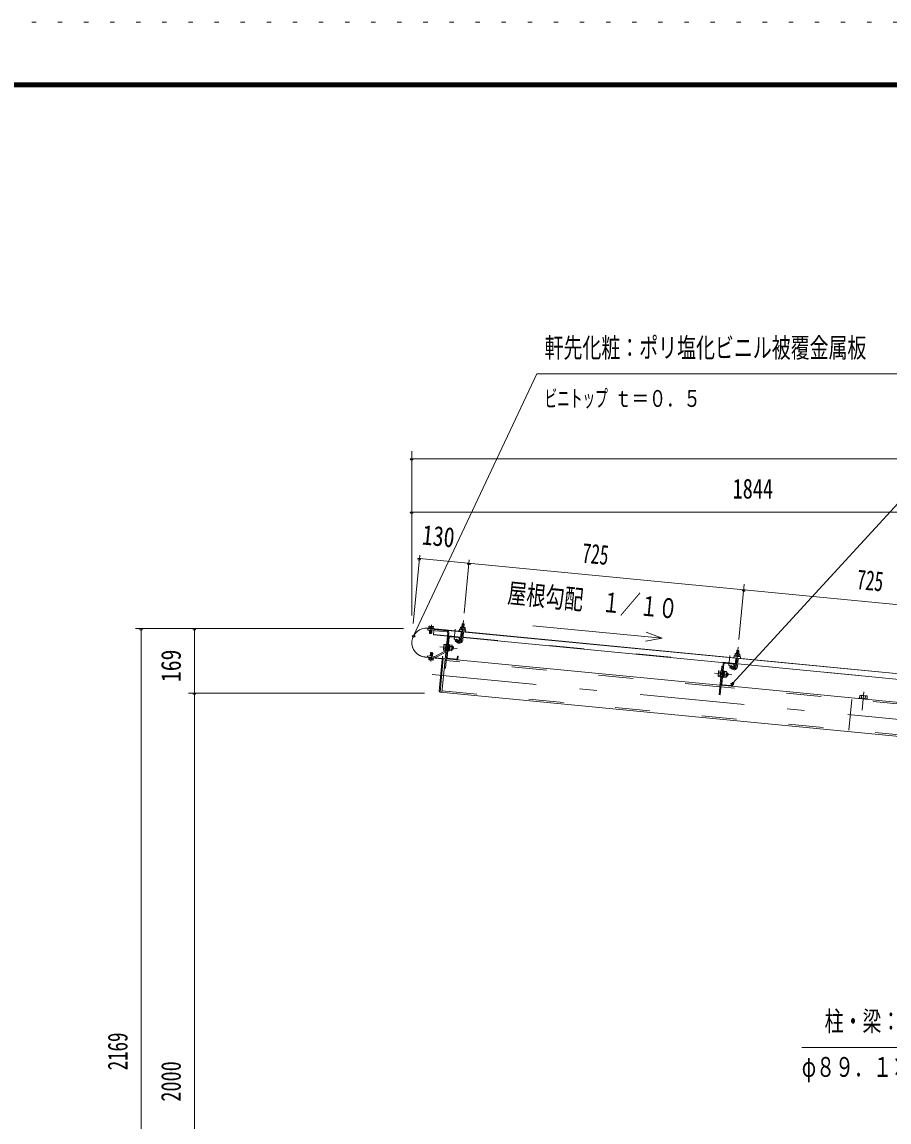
# Model space of a CAD drawing. Units: millimetres, scale not verified. Extents: x -33157 to 33170, y -14700 to 14700.
# Drawn here: x 12380 to 20352, y 4590 to 14700 of the extents above; entities that cross this region are included whole.
import ezdxf
from ezdxf.enums import TextEntityAlignment as Align

# ---------------------------------------------------------------- set-up
doc = ezdxf.new("R2010")
doc.units = ezdxf.units.MM
doc.header["$LTSCALE"] = 80
for name, pattern in [('USER2', [10, 4, -6]), ('USER3', [24, 12, -5, 2, -5]), ('USER4', [3, 0.5, -2.5])]:
    doc.linetypes.add(name, pattern=pattern)
for name, color, linetype, lineweight in [('0-6_2-02BOLD', 7, 'Continuous', 18), ('0-7_2-12HIDDEN', 3, 'USER2', 18), ('0-8_2-22CENTER', 3, 'USER3', 18), ('0-9_2-42THIN', 4, 'Continuous', 18), ('0-A_2-52DIM', 3, 'Continuous', 18), ('0-C_F-F1PAPER', 5, 'Continuous', 18), ('0-D_F-E_J_ADD', 5, 'USER4', 18)]:
    doc.layers.add(name, color=color, linetype=linetype, lineweight=lineweight)
doc.styles.add('ＭＳ ゴシック', font='')
doc.styles.get('ＭＳ ゴシック').set_extended_font_data('MS Gothic')

msp = doc.modelspace()

# ---------------------------------------------------------------- linework, layer by layer
at = {"layer": '0-6_2-02BOLD'}
for p, q in [((21603.21, 8598.56), (16110.15, 9127.48)), ((16130.01, 9125.56), (16129.53, 9120.5)), ((16131.11, 9132.83), (16132.28, 9145.01)), ((16150.43, 9118.49), (16150.92, 9123.55)), ((16151.23, 9130.92), (16152.39, 9143.09)), ((16162.44, 9142.14), (16161.29, 9129.96)), ((16167.84, 9116.81), (16168.34, 9121.87)), ((16168.17, 9120.14), (21603.03, 8596.82)), ((16420.2, 9117.31), (16421.91, 9135.15)), ((16446.8, 9165.51), (16425.9, 9167.53)), ((16444.54, 9132.98), (16442.82, 9115.13)), ((16146.97, 9082.1), (16126.07, 9084.09)), ((16294.32, 9086.36), (16241.5, 8537.81)), ((16294.31, 9086.35), (16278.83, 8925.66)), ((16288.16, 9022.43), (16299.3, 9021.36)), ((16307.16, 9044.52), (16289.18, 8857.77)), ((16414.15, 9045.47), (16302.66, 9056.2)), ((16395.49, 9041.63), (16313.28, 9049.55)), ((16406.11, 9034.98), (16403.83, 9011.29)), ((16419.01, 9095.98), (16411.61, 9019.12)), ((16436.29, 9056.39), (16415.39, 9058.41)), ((16432.52, 9017.1), (16439.91, 9093.97)), ((18939.96, 8802.25), (16435.05, 9043.45)), ((16275.55, 8920.71), (16177.43, 8868.13)), ((16182.72, 8858.25), (16277.23, 8908.91)), ((16274.47, 8938.64), (16257.74, 8940.25)), ((16260.26, 8966.4), (16276.99, 8964.79)), ((16302.93, 8942.07), (16310.57, 8948.36)), ((16311.24, 8955.33), (16303.6, 8949.04)), ((16329.53, 8933.34), (16309.31, 8935.29)), ((16311.83, 8961.43), (16332.05, 8959.49)), ((16338.84, 8931.58), (16341.52, 8959.44)), ((16084.63, 8862.35), (16242.1, 8847.2)), ((16242.27, 8848.93), (16084.79, 8864.1)), ((16132.22, 8852.13), (16131.06, 8839.96)), ((16151.17, 8838.04), (16152.33, 8850.22)), ((16282.53, 8847.16), (18797.21, 8605.03)), ((16294.22, 8851.66), (16376.44, 8843.75)), ((18815, 8614.56), (18832.98, 8801.3)), ((18839.09, 8806.34), (18921.31, 8798.41)), ((18937.43, 8775.9), (18944.83, 8852.77)), ((18962.11, 8813.17), (18941.21, 8815.19)), ((18946.02, 8874.1), (18947.73, 8891.95)), ((18965.73, 8850.75), (18958.33, 8773.89)), ((21465.78, 8559.04), (18960.87, 8800.24)), ((18970.36, 8889.77), (18968.64, 8871.92)), ((18800.29, 8695.43), (18783.56, 8697.04)), ((18786.07, 8723.19), (18802.8, 8721.58)), ((18813.99, 8779.21), (18825.13, 8778.14)), ((18836.39, 8705.15), (18828.75, 8698.85)), ((18829.42, 8705.82), (18837.06, 8712.12)), ((18832.03, 8732.99), (18839.01, 8732.32)), ((18837.64, 8718.22), (18857.86, 8716.28)), ((18859.13, 8729.35), (18838.91, 8731.3)), ((18861.14, 8724.91), (18859.13, 8729.35)), ((18808.35, 8603.95), (21323.02, 8361.82)), ((18902.26, 8600.54), (18820.04, 8608.45)), ((18826.57, 8676.2), (18820.99, 8676.74)), ((18835.13, 8692.07), (18855.34, 8690.13)), ((18857.69, 8689.04), (18864.65, 8688.36)), ((16224.08, 8539.49), (21548.15, 8026.85)), ((20100.39, 8508.01), (20098.34, 8486.77)), ((20132.54, 8483.48), (20134.59, 8504.72))]:
    msp.add_line(p, q, dxfattribs=at)
for points in [[(16110.32, 9129.22), (16273.02, 9113.55), (16272.85, 9111.81)], [(16289.09, 9105.14), (16112.11, 9122.18), (16111.03, 9111.03), (16288.02, 9093.99)], [(16162.44, 9142.14), (16159.57, 9144.18), (16125.42, 9147.44), (16122.22, 9145.98), (16121.05, 9133.79)], [(16128.47, 9109.35), (16126.07, 9084.09), (16129.22, 9080.28), (16143.16, 9078.95), (16146.97, 9082.1), (16149.37, 9107.34)], [(16291.36, 9055.7), (16163.15, 9068.04), (16166.77, 9105.66)], [(16454.14, 9114.05), (16455.85, 9131.89), (16452.99, 9133.93), (16413.8, 9137.71), (16410.6, 9136.25), (16408.88, 9118.41)], [(16422.94, 9136.83), (16425.9, 9167.53), (16427.81, 9169.1), (16445.23, 9167.43), (16446.8, 9165.51), (16443.85, 9134.81)], [(16305.46, 9085.29), (16274.15, 8760.06), (16263, 8761.14)], [(16397.13, 9012.52), (16374.91, 9028.37), (16362.72, 9011.27), (16384.94, 8995.42)], [(16403.83, 9011.29), (16398.25, 9011.83), (16400.53, 9035.52)], [(16154.54, 8869.15), (16157.37, 8898.96), (16136.48, 8900.95), (16133.62, 8871.16)], [(16136.48, 8900.95), (16140.29, 8904.1), (16154.22, 8902.77), (16157.37, 8898.96)], [(16278.25, 8977.87), (16261.51, 8979.48), (16258.68, 8975.51), (16254.46, 8931.62), (16256.47, 8927.18), (16273.21, 8925.57)], [(16278.45, 8921.57), (16272.88, 8922.11), (16278.58, 8981.33), (16284.16, 8980.8)], [(16295.17, 8919.96), (16300.75, 8919.42), (16306.45, 8978.64), (16300.88, 8979.18)], [(16306.21, 8976.21), (16313.18, 8975.53), (16307.96, 8921.19), (16300.98, 8921.86)], [(16308.05, 8922.21), (16328.27, 8920.26), (16331.1, 8924.23), (16335.33, 8968.13), (16333.31, 8972.56), (16313.09, 8974.51)], [(16334.56, 8960.11), (16341.52, 8959.44), (16346.25, 8953.72), (16344.56, 8936.29), (16338.84, 8931.58), (16331.88, 8932.25)], [(18948.76, 8893.61), (18951.72, 8924.31), (18972.62, 8922.31), (18969.67, 8891.6)], [(18951.72, 8924.31), (18953.63, 8925.89), (18971.05, 8924.22), (18972.62, 8922.31)], [(16173.46, 8867.33), (16109.26, 8873.51), (16108.18, 8862.35), (16172.38, 8856.18)], [(16162.39, 8849.26), (16161.23, 8837.08), (16158.01, 8835.61), (16123.87, 8838.87), (16120.99, 8840.92), (16122.15, 8853.1)], [(16271.39, 8848.23), (16253.97, 8849.91), (16224.08, 8539.49), (16214.63, 8550.95), (16242.51, 8840.47), (16253.97, 8849.91)], [(16247.83, 8851.92), (16249.33, 8867.6), (16247.6, 8867.76), (16246.09, 8852.08)], [(16382.55, 8848.78), (16384.83, 8872.47), (16390.41, 8871.94), (16388.13, 8848.25)], [(18827.4, 8801.83), (18799.96, 8516.85), (18788.82, 8517.93), (18813.98, 8779.22)], [(18979.95, 8870.83), (18981.67, 8888.68), (18978.8, 8890.72), (18939.62, 8894.5), (18936.41, 8893.04), (18934.7, 8875.19)], [(18804.06, 8734.65), (18787.33, 8736.27), (18784.5, 8732.3), (18780.27, 8688.4), (18782.29, 8683.97), (18799.02, 8682.35)], [(18804.26, 8678.35), (18798.69, 8678.89), (18804.4, 8738.12), (18809.97, 8737.58)], [(18826.57, 8676.2), (18832.27, 8735.43), (18826.69, 8735.97)], [(18839.01, 8732.32), (18833.76, 8677.98), (18826.8, 8678.65)], [(18861.14, 8724.91), (18856.92, 8681.02), (18854.09, 8677.05), (18833.87, 8679)], [(18860.37, 8716.9), (18867.33, 8716.23), (18864.65, 8688.36), (18870.38, 8693.08), (18872.07, 8710.5), (18867.33, 8716.23)], [(18922.95, 8769.31), (18900.73, 8785.15), (18888.54, 8768.06), (18910.76, 8752.21)], [(18926.35, 8792.31), (18924.07, 8768.62), (18929.64, 8768.08), (18931.93, 8791.76)], [(18913.95, 8605.03), (18916.23, 8628.72), (18910.64, 8629.25), (18908.37, 8605.57)], [(20081.25, 8488.42), (20083.29, 8509.66), (20089.04, 8512.28), (20146.53, 8506.74), (20151.69, 8503.07), (20149.64, 8481.83)], [(20151.35, 8474.63), (20152.03, 8481.6), (20078.86, 8488.65), (20078.19, 8481.68)]]:
    msp.add_lwpolyline(points, dxfattribs=at)
for points in [[(16119.39, 9133.95), (16118.86, 9128.38), (16162.41, 9124.22), (16162.95, 9129.8)], [(16458.85, 9107.96), (16403.1, 9113.34), (16403.64, 9118.91), (16459.38, 9113.53)], [(16164.58, 8854.68), (16164.05, 8849.1), (16120.49, 8853.26), (16121.03, 8858.83)], [(18929.46, 8875.69), (18928.92, 8870.12), (18984.66, 8864.74), (18985.2, 8870.32)]]:
    msp.add_lwpolyline(points, close=True, dxfattribs=at)
for centre, radius, start, end in [((16097.48, 8995.78), 134.05, 84.49997, 264.49997), ((16097.48, 8995.78), 132.3, 84.49997, 264.49997), ((16126.64, 9139.18), 8.11, 46.00594, 84.55217), ((16139.67, 9116.16), 29.79, 64.72084, 104.38129), ((16156.81, 9136.3), 8.11, 84.55217, 123.0836), ((16287.35, 9087.02), 18.2, 354.49998, 84.49997), ((16405.91, 9106.03), 7, 84.4998, 264.4998), ((16415.46, 9127.44), 10.06, 50.11574, 110.11574), ((16429.79, 9098.38), 37.62, 66.91203, 102.08795), ((16449.4, 9124.17), 10.06, 58.88425, 118.88425), ((16454.69, 9101.33), 7, 264.50061, 84.50061), ((16287.35, 9087.02), 7, 354.49998, 84.49997), ((16312.74, 9043.98), 11.2, 84.4973, 174.4973), ((16312.74, 9043.98), 5.6, 84.4973, 174.4973), ((16402.46, 9019.99), 30.18, 234.5, 354.5), ((16394.96, 9036.05), 5.6, 354.5092, 84.50122), ((16394.96, 9036.05), 11.2, 354.50143, 84.50122), ((16402.46, 9019.99), 9.19, 234.5, 354.5), ((16264.7, 8932.98), 10.07, 133.77223, 174.49905), ((16293, 8950.06), 36.61, 153.47365, 195.52446), ((16268.48, 8972.21), 10.07, 174.49905, 215.22588), ((16272.56, 8926.27), 6.3, 298.20261, 313.75566), ((16321.31, 8927.53), 10.07, 354.49905, 35.22588), ((16296.78, 8949.69), 36.61, 333.47365, 15.52446), ((16325.08, 8966.76), 10.07, 313.77223, 354.49905), ((16126.63, 8846.75), 8.11, 264.55217, 303.0836), ((16143.77, 8866.89), 29.79, 244.72084, 284.38129), ((16156.79, 8843.87), 8.11, 226.00594, 264.55217), ((16174.12, 8874.3), 18.2, 264.49997, 298.1879), ((16174.12, 8874.3), 7, 264.49997, 298.18448), ((16242.6, 8852.42), 5.25, 264.49997, 354.49997), ((16242.6, 8852.42), 3.5, 264.49997, 354.49997), ((16294.75, 8857.23), 11.2, 174.4973, 264.48845), ((16294.75, 8857.23), 5.6, 174.4973, 264.48845), ((16376.98, 8849.32), 11.2, 264.49953, 354.50208), ((16376.98, 8849.32), 5.6, 264.49953, 354.5092), ((18838.56, 8800.76), 11.2, 84.4973, 174.4973), ((18838.56, 8800.76), 5.6, 84.4973, 174.4973), ((18920.78, 8792.84), 5.6, 354.5092, 84.50122), ((18920.78, 8792.84), 11.2, 354.50143, 84.50122), ((18931.73, 8862.82), 7, 84.4998, 264.4998), ((18941.27, 8884.22), 10.06, 50.11574, 110.11574), ((18955.61, 8855.17), 37.62, 66.91203, 102.08795), ((18975.22, 8880.96), 10.06, 58.88425, 118.88425), ((18980.51, 8858.12), 7, 264.50061, 84.50061), ((18790.51, 8689.77), 10.07, 133.77223, 174.49905), ((18818.82, 8706.84), 36.61, 153.47365, 195.52446), ((18794.29, 8728.99), 10.07, 174.49905, 215.22588), ((18822.59, 8706.48), 36.61, 333.47365, 15.52446), ((18850.9, 8723.55), 10.07, 313.77223, 354.49905), ((18928.28, 8776.78), 30.18, 234.5, 354.5), ((18928.28, 8776.78), 9.19, 234.5, 354.5), ((18820.57, 8614.02), 11.2, 174.4973, 264.48845), ((18820.57, 8614.02), 5.6, 174.4973, 264.48845), ((18847.13, 8684.32), 10.07, 354.49905, 35.22588), ((18902.79, 8606.11), 11.2, 264.49953, 354.50208), ((18902.79, 8606.11), 5.6, 264.49953, 354.5092), ((20090.88, 8498.8), 13.24, 44.06885, 84.5), ((20113.17, 8461.5), 48.23, 63.6357, 105.3643), ((20142.17, 8493.86), 13.24, 84.5, 124.92831)]:
    msp.add_arc(centre, radius, start, end, dxfattribs=at)
at = {"layer": '0-7_2-12HIDDEN'}
for p, q in [((16163.32, 9069.78), (16291.52, 9057.44)), ((16302.83, 9057.93), (16414.32, 9047.2)), ((16435.22, 9045.19), (18940.13, 8803.99)), ((18795.79, 8590.39), (16281.12, 8832.53)), ((18961.04, 8801.98), (21465.95, 8560.79)), ((16242.91, 8552.44), (21549.56, 8041.48)), ((21321.61, 8347.18), (18806.94, 8589.32)), ((20008.88, 8473.58), (19981.81, 8192.43))]:
    msp.add_line(p, q, dxfattribs=at)
at = {"layer": '0-8_2-22CENTER'}
for p, q in [((16135.77, 9075.79), (16143.92, 9160.43)), ((16352.71, 9028.17), (16361.62, 9120.84)), ((16439.43, 9198.43), (16422.06, 9018.11)), ((16391.04, 9003.97), (16357.56, 9027.84)), ((16147.67, 8907.27), (16139.52, 8822.63)), ((16380.24, 8941.64), (16221.73, 8956.92)), ((18965.24, 8955.22), (18947.88, 8774.89)), ((18878.52, 8784.95), (18887.44, 8877.63)), ((16151.92, 8703.08), (21563.09, 8182.06)), ((18906.06, 8698.43), (18747.55, 8713.71)), ((18916.85, 8760.76), (18883.37, 8784.63)), ((20121.15, 8544.35), (20104.71, 8373.64))]:
    msp.add_line(p, q, dxfattribs=at)
for centre in [(16402.46, 9019.99), (18928.28, 8776.78)]:
    msp.add_arc(centre, 19.69, 234.5, 354.5, dxfattribs=at)
at = {"layer": '0-9_2-42THIN'}
for p, q in [((16131.26, 9109.08), (16128.59, 9081.04)), ((16132.81, 9125.3), (16132.32, 9120.23)), ((16143.91, 9079.58), (16146.59, 9107.61)), ((16147.65, 9118.76), (16148.14, 9123.82)), ((16427.81, 9169.1), (16424.69, 9136.66)), ((16442.11, 9134.98), (16445.23, 9167.43)), ((16414.77, 9051.9), (16417.13, 9058.23)), ((16417.14, 9058.23), (16420.75, 9095.81)), ((16136.42, 8870.9), (16139.52, 8903.48)), ((16154.85, 8902.01), (16151.75, 8869.42)), ((16332.21, 8935.74), (16342.66, 8934.73)), ((16344.67, 8955.63), (16334.22, 8956.64)), ((18953.63, 8925.89), (18950.5, 8893.45)), ((18967.93, 8891.76), (18971.05, 8924.21)), ((18870.49, 8712.41), (18860.04, 8713.42)), ((18858.02, 8692.52), (18868.48, 8691.51))]:
    msp.add_line(p, q, dxfattribs=at)
for points in [[(16438.17, 9094.14), (16434.55, 9056.56), (16435.67, 9049.88)], [(18940.59, 8808.69), (18942.95, 8815.02), (18946.57, 8852.59)], [(18963.99, 8850.92), (18960.37, 8813.35), (18961.49, 8806.68)]]:
    msp.add_lwpolyline(points, dxfattribs=at)
at = {"layer": '0-A_2-52DIM'}
for p, q in [((18912.09, 8618.92), (21525.02, 11465.9)), ((15963.52, 9245.24), (15963.52, 10755.45)), ((15977.52, 10685.45), (15949.52, 10685.45)), ((15963.52, 10685.45), (30026.51, 10685.45)), ((15977.52, 10195.45), (15949.52, 10195.45)), ((30026.51, 10195.45), (15963.52, 10195.45)), ((16036.84, 9801.26), (15976.33, 9172.78)), ((16047.63, 9767.92), (16019.63, 9767.92)), ((21541.66, 9237.56), (16033.63, 9767.92)), ((16493.23, 9757.32), (16446.13, 9268.11)), ((16504.03, 9723.97), (16476.03, 9723.97)), ((18971.95, 9024.9), (19020.87, 9533.02)), ((19029.85, 9480.76), (19001.85, 9480.76)), ((13422.52, 9124.4), (15886.65, 9124.4)), ((13489.02, 9124.4), (13461.02, 9124.4)), ((13475.02, -1652.1), (13475.02, 9124.4)), ((13979.02, 9124.4), (13951.02, 9124.4)), ((13965.02, -1652.1), (13965.02, 9124.4)), ((15994.25, 9058.64), (15966.25, 9058.64)), ((18112.22, 9009.89), (18267.57, 9035.89)), ((18926.09, 8618.92), (18898.09, 8618.92)), ((13912.52, 8532.9), (16082.37, 8532.9)), ((13979.02, 8532.9), (13951.02, 8532.9)), ((19550.12, 5275.48), (21510.12, 5275.48))]:
    msp.add_line(p, q, dxfattribs=at)
for points in [[(15980.25, 9058.64), (17115.02, 11465.9), (20755.01, 11465.9)], [(17078.16, 9150.42), (18267.57, 9035.89), (18120.04, 9091.05)]]:
    msp.add_lwpolyline(points, dxfattribs=at)
for centre in [(15963.52, 10685.45), (15963.52, 10195.45), (16033.63, 9767.92), (16490.03, 9723.97), (19015.85, 9480.76), (13475.02, 9124.4), (13965.02, 9124.4), (15980.25, 9058.64), (18912.09, 8618.92), (13965.02, 8532.9)]:
    msp.add_arc(centre, 14, 180, 0, dxfattribs=at)
at = {"layer": '0-C_F-F1PAPER'}
for points in [[(32470.14, -14000), (32470.14, 14140), (-7709.86, 14140), (-7709.86, -14000)], [(32466.63, -13996.5), (32466.63, 14136.5), (-7706.36, 14136.5), (-7706.36, -13996.5)], [(32463.14, -13993), (-7702.86, -13993), (-7702.86, 14133), (32463.14, 14133)], [(32459.63, -13989.5), (32459.63, 14129.5), (-7699.36, 14129.5), (-7699.36, -13989.5)], [(32456.14, -13986), (-7695.86, -13986), (-7695.86, 14126), (32456.14, 14126)], [(32452.64, -13982.5), (32452.64, 14122.5), (-7692.36, 14122.5), (-7692.36, -13982.5)], [(32449.13, -13979), (-7688.86, -13979), (-7688.86, 14119), (32449.13, 14119)], [(32445.64, -13975.5), (32445.64, 14115.5), (-7685.36, 14115.5), (-7685.36, -13975.5)], [(32442.13, -13972), (32442.13, 14112), (-7681.86, 14112), (-7681.86, -13972)], [(32438.64, -13968.5), (32438.64, 14108.5), (-7678.36, 14108.5), (-7678.36, -13968.5)], [(32435.14, -13965), (-7674.86, -13965), (-7674.86, 14105), (32435.14, 14105)]]:
    msp.add_lwpolyline(points, close=True, dxfattribs=at)
at = {"layer": '0-D_F-E_J_ADD'}
msp.add_lwpolyline([(33170.14, -14700), (-8409.86, -14700), (-8409.86, 14700), (33170.14, 14700)], close=True, dxfattribs=at)

# ---------------------------------------------------------------- texts
at = {"layer": '0-A_2-52DIM', "color": 7, "style": 'ＭＳ ゴシック'}
for s, height, width, p in [('軒先化粧：ポリ塩化ビニル被覆金属板', 182.3, 0.7, (17185.02, 11560.78)), ('ビニトップ ', 155, 0.55, (17185.02, 11115.9)), ('ｔ＝０．５', 155, 0.75, (17828, 11115.9)), ('1844', 182.3, 0.75, (18913.94, 10265.45)), ('柱・梁：丸パイプ', 182.3, 0.7, (19760.12, 5370.36)), ('φ８９．１×４．２', 182.3, 0.7, (19550.12, 4950.35))]:
    msp.add_text(s, height=height, dxfattribs=dict(at, width=width)).set_placement(p, align=Align.BOTTOM_LEFT)
for s, rotation, width, p in [('130', 354.5, 0.8, (16047.15, 9844.34)), ('725', 354.5, 0.65, (17518.8, 9677.65)), ('725', 354.501, 0.65, (20044.62, 9434.44)), ('屋根勾配\u3000１／１０', 354.5, 0.7, (16833.81, 9309.87)), ('169', 90, 0.8, (13895.02, 8633.95)), ('2169', 90, 0.7, (13405.02, 5064.92)), ('2000', 90, 0.75, (13895.02, 4776.66))]:
    msp.add_text(s, height=182.3, rotation=rotation, dxfattribs=dict(at, width=width)).set_placement(p, align=Align.BOTTOM_LEFT)

doc.saveas('drawing.dxf')
